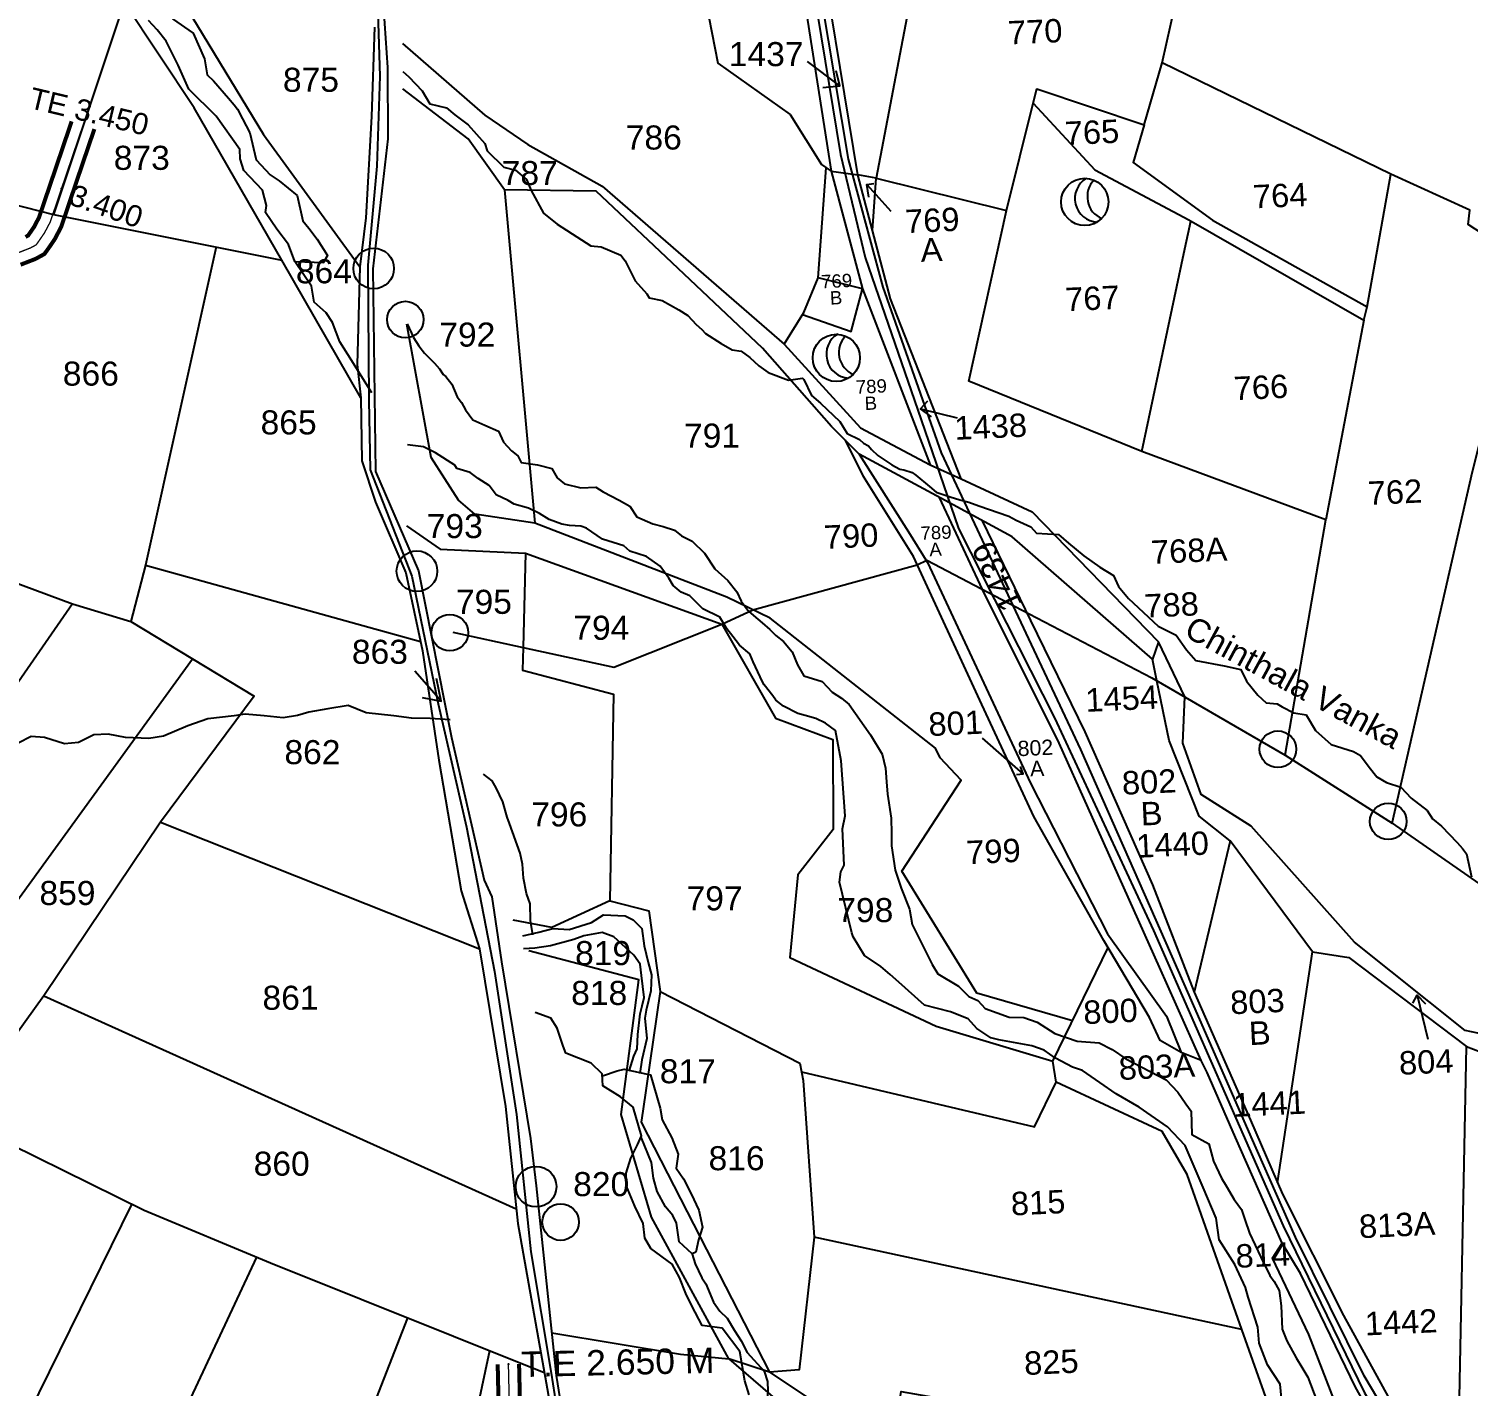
# Model space of a CAD drawing. Header units: inches. Extents: x 191726 to 254104, y 1600078 to 1621862.
# Drawn here: x 197637 to 198714, y 1607124 to 1608140 of the extents above; entities that cross this region are included whole.
import ezdxf
from ezdxf.enums import TextEntityAlignment as Align

# ---------------------------------------------------------------- set-up
doc = ezdxf.new("R2010")
doc.units = ezdxf.units.IN
doc.header["$LTSCALE"] = 15
doc.header["$MEASUREMENT"] = 0
doc.linetypes.add('HIDDEN2', pattern=[0.1875, 0.125, -0.0625])
for name, color, linetype in [('BOUNDRY STONES', 240, 'Continuous'), ('CANAL1', 7, 'Continuous'), ('CSMark', 72, 'Continuous'), ('PLOTS', 7, 'Continuous'), ('PLOTS NO', 7, 'Continuous'), ('ROADS', 1, 'Continuous'), ('STREAMS', 4, 'Continuous'), ('text2', 7, 'Continuous'), ('wells', 7, 'Continuous')]:
    doc.layers.add(name, color=color, linetype=linetype)
doc.styles.get("Standard").update_dxf_attribs({"font": 'arial.ttf'})

msp = doc.modelspace()

# ---------------------------------------------------------------- linework, layer by layer
at = {"layer": 'BOUNDRY STONES', "color": 1}
for centre, radius in [((197895.1, 1607961), 15.2), ((197918.8, 1607922.7), 13.7), ((197927.5, 1607734.4), 15.2), ((197952.1, 1607688.4), 13.7), ((198571.7, 1607601.2), 13.7), ((198654.3, 1607547.2), 13.7), ((198016.6, 1607273.8), 15.2), ((198035, 1607247.3), 13.7)]:
    msp.add_circle(centre, radius, dxfattribs=at)
at = {"layer": 'CANAL1', "color": 1, "linetype": 'HIDDEN2', "ltscale": 4, "const_width": 1}
for points in [[(197627.7, 1607972.2), (197638.4, 1607976.4), (197642.6, 1607978.7), (197644.9, 1607982), (197648.7, 1607987.5), (197653, 1607995.6), (197663.4, 1608026.4), (197677.6, 1608068.2)], [(197996.8, 1607101.6), (197995.9, 1607141)]]:
    msp.add_lwpolyline(points, dxfattribs=at)
at = {"layer": 'CANAL1', "color": 200, "const_width": 3}
for points in [[(197630.9, 1607963.8), (197642.2, 1607968.2), (197648.7, 1607971.8), (197652.3, 1607976.8), (197656.4, 1607982.8), (197661.3, 1607992.1), (197671.9, 1608023.5), (197686.1, 1608065.3)], [(197634.6, 1607984.6), (197636.5, 1607985.6), (197637.6, 1607987.2), (197641, 1607992.1), (197644.7, 1607999.2), (197654.9, 1608029.2), (197669.1, 1608071.1)], [(197988.8, 1607101.2), (197987.9, 1607140.8)], [(198004.8, 1607102.1), (198003.9, 1607141.1)]]:
    msp.add_lwpolyline(points, dxfattribs=at)
at = {"layer": 'PLOTS'}
for points in [[(197968.2, 1608712.5), (197940.6, 1608676.7), (197938.5, 1608620.6), (197873.4, 1608526.1), (197880.3, 1608479.3), (197888, 1608434.6), (197895.6, 1608404.2), (197918.7, 1608342.6), (197917.1, 1608289.7), (197905.1, 1608223.6), (197900.9, 1608177.5), (197905.4, 1608111.3), (197905.6, 1608057.9), (197894.5, 1607960.7), (197896.4, 1607809), (197928.7, 1607734.7), (197953.3, 1607610), (197977.8, 1607503.3), (197983.4, 1607490.7), (197990.8, 1607442.1), (198012.4, 1607309.8), (198016.8, 1607274.5), (198031.7, 1607132.4), (198048.5, 1607025.9)], [(198177, 1608477.2), (198192.3, 1608322.6), (198212.6, 1608193.1), (198237.5, 1608033.9), (198257.3, 1608031.1)], [(198338, 1608331.1), (198294.1, 1608148.7), (198271.1, 1608028.5), (198257.3, 1608031.1), (198224.1, 1608232.8), (198210.6, 1608315.4), (198197.9, 1608469.5)], [(197885.4, 1607864.1), (197826.3, 1607967.3), (197760.9, 1608081.3), (197708.3, 1608160), (197628.2, 1608290.2), (197605.9, 1608315.2), (197567, 1608364.7), (197537, 1608387.5)], [(198271.1, 1608028.5), (198368.7, 1608004.3), (198388.6, 1608084.6), (198391.3, 1608095.4), (198471.6, 1608068.4), (198485, 1608115), (198507.7, 1608216.5)], [(197731.5, 1608206.1), (197738.6, 1608183.4), (197812.6, 1608061.3), (197884.7, 1607962.1)], [(197708.3, 1608160), (197655.6, 1608001.5)], [(198143.6, 1608160.6), (198152.6, 1608114.6), (198206.8, 1608076.1), (198230.1, 1608038.7), (198237.5, 1608033.9), (198260.9, 1607945.7), (198311.5, 1607814.1), (198334.6, 1607803.5), (198281.9, 1607938.2), (198257.3, 1608031.1)], [(197895.7, 1608141.6), (197893.6, 1608074.7), (197889.3, 1607998.9), (197884.7, 1607962.1), (197882.7, 1607889.1), (197885.4, 1607864.1), (197886.2, 1607816.9), (197896.5, 1607786), (197919.2, 1607733.3), (197931.7, 1607674.7), (197943.9, 1607593.1), (197960.5, 1607495.2), (197974.4, 1607451.8), (197993.8, 1607333.8), (198002.9, 1607246.3), (198024.1, 1607126.9), (198042.5, 1607023.3)], [(197954.3, 1607688.7), (198006.9, 1607677.3), (198074.8, 1607662.6), (198155.7, 1607694.8), (198178.7, 1607705.6), (198301.8, 1607739.3), (198308.9, 1607742.6), (198385.7, 1607702.4), (198477.4, 1607654.5), (198577.1, 1607596.8), (198657.3, 1607545.8), (198745.1, 1607484.7), (198851.9, 1607410.4), (198930.9, 1607339.6), (198949, 1607384.5), (198982, 1607520.8), (199005.1, 1607616.1), (199043.9, 1607761.9), (198917.9, 1607802.2), (198985.6, 1608118.1), (198982.1, 1608139.1)], [(197538.6, 1608120.6), (197556.5, 1608113.3), (197528.5, 1608033.7), (197655.6, 1608001.5), (197826.3, 1607967.3)], [(197916.6, 1608129.3), (197978.2, 1608075.6), (198010.5, 1608053.8), (198066.2, 1608022.5), (198151.3, 1607948.6), (198202.2, 1607904.4), (198259.3, 1607841.8), (198311.5, 1607814.1)], [(198471.6, 1608068.4), (198463.5, 1608040.3), (198522.9, 1607997.1), (198638.6, 1607932.4), (198656.2, 1608031.5), (198485, 1608115)], [(198334.6, 1607803.5), (198387.8, 1607778.8), (198482.3, 1607681.6), (198477.9, 1607668.7), (198372.8, 1607760.1), (198322.7, 1607787.3), (198258.5, 1607822.1), (198237.8, 1607842.8), (198186, 1607901.3), (198104.9, 1607978), (198061.7, 1608018.9), (197992.9, 1608019.9), (197965.9, 1608057.9), (197917, 1608095.5)], [(198388.6, 1608084.6), (198434.8, 1608034.7), (198505, 1607997.3), (198635.9, 1607922.3), (198638.6, 1607932.4)], [(198202.2, 1607904.4), (198216.9, 1607928), (198227.7, 1607954), (198233.8, 1608036.3)], [(198268.4, 1607989.3), (198271.1, 1608028.5)], [(198657.3, 1607545.8), (198717.4, 1607809.1), (198757.1, 1607966), (198714.1, 1607994), (198715.4, 1608004.6), (198656.2, 1608031.5)], [(197579.3, 1608020.8), (197497.3, 1607772.1), (197541.4, 1607757.6), (197669.7, 1607710.1), (197713.4, 1607696.9)], [(197992.9, 1608019.9), (198015.6, 1607770.3), (197970.9, 1607777.2), (197958.6, 1607787.7), (197938.2, 1607819.6), (197919.9, 1607919.3)], [(198469.9, 1607824), (198340.5, 1607876.6), (198368.7, 1608004.3)], [(198635.9, 1607922.3), (198607.6, 1607772.9), (198469.9, 1607824), (198501.3, 1607972.3), (198506.5, 1607996.5)], [(197777.2, 1607977.1), (197724.4, 1607738.9), (197930.2, 1607681.9)], [(198216, 1607926.5), (198252.4, 1607913.8), (198260.9, 1607945.7), (198227.7, 1607954)], [(198258.5, 1607822.1), (198295.2, 1607763.8), (198309.6, 1607741), (198386.5, 1607575.7), (198444.3, 1607463), (198488.4, 1607401.5), (198499.3, 1607374.1), (198483.7, 1607383.1), (198475.7, 1607400.3), (198441.5, 1607458), (198389.2, 1607550.8), (198348.7, 1607638), (198299, 1607745.4), (198261.6, 1607805.2), (198248.2, 1607832.5)], [(198514.2, 1607368.1), (198483, 1607438.1), (198429.8, 1607557.2), (198408.1, 1607605.8), (198350.7, 1607720.7), (198318.5, 1607789.6)], [(197919.6, 1607768.3), (197944.9, 1607751), (198008.7, 1607747.9), (198155.7, 1607694.8), (198195.8, 1607624.4), (198238.7, 1607608.5), (198238.9, 1607541.2), (198212.6, 1607507.3), (198206.5, 1607445.3), (198315.9, 1607394), (198403.3, 1607367.7), (198444.6, 1607452.8)], [(198417.9, 1607397.8), (198346.4, 1607418.7), (198290.4, 1607510), (198334.7, 1607578.1), (198318.9, 1607594.8), (198315.6, 1607602.1), (198191.7, 1607699.3), (198159.3, 1607715.1), (198015.6, 1607770.3)], [(198350.5, 1607772.2), (198386.7, 1607697.6), (198427.2, 1607614.3), (198477.9, 1607499.8), (198509, 1607419.4), (198551.1, 1607323.5), (198575.2, 1607268.3), (198620.9, 1607177.4), (198686.1, 1607058.5), (198690.2, 1607051), (198646.9, 1607059)], [(198577.1, 1607596.8), (198607.6, 1607772.9)], [(198008.7, 1607747.9), (198006.9, 1607677.3), (198006.4, 1607660.4), (198074.6, 1607642.3), (198071.7, 1607487.6), (198028.4, 1607467.7), (197999.6, 1607473.2)], [(197724.4, 1607738.9), (197713.4, 1607696.9), (197805.6, 1607640.9), (197735.5, 1607546.7), (197974.4, 1607451.8)], [(197669.7, 1607710.1), (197559.6, 1607551.2), (197440.8, 1607376.6)], [(198902.9, 1607285.4), (198887.1, 1607264.3), (198827.7, 1607264.3), (198740.2, 1607384.6), (198711.8, 1607390.8), (198629.1, 1607456.8), (198551.8, 1607543.5), (198514.2, 1607567.4), (198500.5, 1607605.8), (198502, 1607640.3), (198482.3, 1607681.6)], [(197529.3, 1607351.5), (197759.5, 1607668.9)], [(198535.9, 1607532.7), (198512.8, 1607551), (198490.3, 1607607.7), (198481.2, 1607652.3), (198477.8, 1607668.7)], [(197735.5, 1607546.7), (197648.2, 1607416.5), (198001.8, 1607257.3)], [(198597.7, 1607449.5), (198535.9, 1607532.7), (198509, 1607419.4)], [(198071.7, 1607487.6), (198101.1, 1607480.2), (198109.5, 1607419.9), (198096.5, 1607330.2), (198095.3, 1607322), (198139.5, 1607236), (198191.4, 1607135), (198160.8, 1607144.9), (198102.9, 1607251), (198080.3, 1607327.8), (198093.6, 1607428.5), (198011.3, 1607450.4)], [(198571.5, 1607276.7), (198597.7, 1607449.5), (198624.8, 1607445.4), (198712.9, 1607378.7)], [(198109.5, 1607419.9), (198213.9, 1607366.2), (198216.5, 1607353.2), (198224.7, 1607236), (198213.4, 1607136.6), (198191.4, 1607135), (198222.4, 1607114.3), (198279.1, 1607050.3), (198289.8, 1607120.4), (198579.1, 1607069.9), (198544.8, 1607166.8), (198224.7, 1607236)], [(197648.2, 1607416.5), (197582.8, 1607325.5), (197723.4, 1607256.3), (197817.9, 1607216.7), (198022.7, 1607134.8)], [(198706, 1607040.8), (198712.9, 1607378.7), (198739, 1607368.7), (198763.6, 1607310.8), (198811.5, 1607251.1)], [(198544.8, 1607166.8), (198503.7, 1607283), (198485.1, 1607315.2), (198405.9, 1607352.1), (198403.3, 1607367.7)], [(198595.7, 1607037.3), (198646.9, 1607059), (198618.4, 1607102.6), (198594.9, 1607163.2), (198567.7, 1607220.4), (198574.8, 1607231.4), (198540, 1607310.6), (198518.7, 1607359.2), (198514.2, 1607368.1), (198499.3, 1607374.1)], [(198215.2, 1607359.7), (198389.6, 1607318.5), (198405.9, 1607352.1)], [(197714.1, 1607260.9), (197544.1, 1606915.6)], [(198668.6, 1607055), (198629.9, 1607123.7), (198588.6, 1607208.7), (198574.8, 1607231.4)], [(197644.8, 1606872.9), (197807.7, 1607221)], [(197920.3, 1607175.7), (197781.4, 1606819.4)], [(198028.3, 1607164.4), (198124.6, 1607148.4), (198160.8, 1607144.9), (198204.4, 1607107.4), (198269.6, 1607022.1), (198263.3, 1606976.5), (198058.8, 1606969.8)], [(197904.5, 1606786.9), (197982, 1607151.1)]]:
    msp.add_lwpolyline(points, dxfattribs=at)
at = {"layer": 'PLOTS NO'}
for points in [[(198243.8, 1608097.8), (198219.8, 1608115.8)], [(198231.3, 1608096.5), (198243.8, 1608097.8), (198241.2, 1608108.9)], [(198265.6, 1608014.3), (198264.2, 1608023.9), (198269.3, 1608024.6)], [(198264.2, 1608023.9), (198282, 1608004)], [(198312.6, 1607850), (198304.2, 1607855.9), (198309.8, 1607861.9)], [(198304.2, 1607855.9), (198331.6, 1607849.3)], [(197945.6, 1607637.1), (197925.9, 1607659.5)], [(197931.3, 1607639.8), (197945.6, 1607637.1), (197942.2, 1607654.1)], [(198381.1, 1607582.7), (198350.6, 1607609.5)], [(198376.1, 1607582.3), (198381.1, 1607582.7), (198379.1, 1607588.3)], [(198672.7, 1607411.1), (198675.9, 1607417.2), (198682.1, 1607410.7)], [(198675.9, 1607417.2), (198683.8, 1607384.1)]]:
    msp.add_lwpolyline(points, dxfattribs=at)
at = {"layer": 'ROADS'}
for points in [[(198146.3, 1608587.4), (198182.3, 1608486), (198195.3, 1608344.4), (198218.4, 1608204.4), (198244.4, 1608046.2), (198262.8, 1607969.1), (198304.7, 1607847.8), (198332.7, 1607766.4), (198404.5, 1607624.7), (198478.6, 1607465.6), (198543, 1607318.8), (198575.7, 1607244.5), (198636.4, 1607119.4), (198676.3, 1607053.5)], [(198677.2, 1607063.4), (198636.2, 1607132.3), (198584.8, 1607235.9), (198551.8, 1607311.1), (198517.8, 1607388.6), (198488, 1607456.4), (198424.2, 1607600.9), (198367.9, 1607720.9), (198320, 1607822.9), (198276.4, 1607947), (198250.3, 1608042.8), (198230.5, 1608161.6), (198210.5, 1608281.7), (198198.7, 1608383.9), (198187.9, 1608477), (198158.5, 1608580.6)], [(197896.6, 1608200.4), (197899.6, 1608105), (197897.4, 1608037.6), (197890.7, 1607963.4), (197891.5, 1607862.4), (197892.6, 1607810.2), (197923.7, 1607730.7), (197943.4, 1607635.2), (197964.6, 1607542.9), (197985.4, 1607434.8), (198002, 1607327.7), (198012.7, 1607225.1), (198027.8, 1607134.2), (198040.3, 1607054.3)]]:
    msp.add_lwpolyline(points, dxfattribs=at)
at = {"layer": 'STREAMS'}
for points in [[(197893.7, 1607868), (197875.8, 1607896.5), (197869.8, 1607906), (197864.4, 1607920.6), (197859.6, 1607927.7), (197850.6, 1607935.7), (197848.5, 1607947.7), (197836.1, 1607966.2), (197831.4, 1607979), (197822.7, 1607990.5), (197814.2, 1608002.8), (197815, 1608008.2), (197811.9, 1608019.7), (197798, 1608034.4), (197795.3, 1608043), (197795, 1608050), (197777.2, 1608075), (197756.8, 1608095.3), (197748.7, 1608113.1), (197739.9, 1608131.2), (197733.1, 1608139.7), (197726.6, 1608146.6)], [(197744.5, 1608147.9), (197760, 1608137.2), (197768.5, 1608118), (197770.6, 1608106), (197775.3, 1608101.4), (197786.5, 1608088.4), (197790.7, 1608083.4), (197793.1, 1608080.3), (197797, 1608073), (197802.4, 1608062.5), (197807.3, 1608042.4), (197817.7, 1608031.1), (197824.5, 1608026.6), (197837.9, 1608015.7), (197842, 1607996.6), (197846.5, 1607991.2), (197852.9, 1607982.8), (197860.6, 1607970.8), (197857.4, 1607965.2), (197836.9, 1607966)], [(197916.9, 1608108.3), (197921.3, 1608104.3), (197931.4, 1608094), (197937.1, 1608084.3), (197949.6, 1608081.1), (197955.9, 1608075.9), (197960.8, 1608072.2), (197965.9, 1608068.6), (197978.2, 1608054.4), (197980.1, 1608049), (197992.5, 1608036.9), (198001.2, 1608034.5), (198009.5, 1608027.5), (198012.9, 1608019.4), (198022.2, 1608002.4), (198032.3, 1607994.1), (198050.5, 1607982.3), (198057.6, 1607978), (198065.4, 1607977.2), (198080, 1607971), (198083.2, 1607966.8), (198090.8, 1607951.7), (198099.5, 1607941.9), (198101.3, 1607939), (198111.1, 1607936.9), (198123.5, 1607930.1), (198130.1, 1607925.7), (198136.4, 1607919.1), (198140.7, 1607915.4), (198143.4, 1607912.2), (198155.1, 1607904.9), (198163.3, 1607900), (198170, 1607899), (198176.6, 1607894.3), (198183.2, 1607888), (198190.3, 1607883.1), (198205.5, 1607877.4), (198215.9, 1607878.8), (198217, 1607878), (198222.8, 1607865.9), (198229.4, 1607860.1), (198243.9, 1607846.4), (198249.5, 1607837.6), (198258.6, 1607832.9), (198261.7, 1607830.2), (198265.4, 1607828.2), (198267.5, 1607825.5), (198272.4, 1607821.1), (198273.8, 1607820.1), (198282.9, 1607814.1), (198288.8, 1607810.8), (198291.9, 1607810.4), (198298.1, 1607808.2), (198300.9, 1607806.2), (198310.9, 1607797.8), (198316.1, 1607793.6), (198326.5, 1607790.2), (198333.7, 1607787.8), (198340.4, 1607786.2), (198348, 1607783.3), (198370.4, 1607775.5), (198375.8, 1607772.7), (198386.8, 1607767.7), (198391.2, 1607762.9), (198407.6, 1607761.9), (198415.1, 1607755.4), (198426.5, 1607746), (198438.5, 1607737.4), (198448.7, 1607731.3), (198452.4, 1607722.9), (198460, 1607713.9), (198482.2, 1607693.3), (198487.6, 1607690.5), (198495.5, 1607686.5), (198503.2, 1607675.5), (198510.2, 1607667.6), (198531.6, 1607663.6), (198543.9, 1607660.9), (198548.1, 1607652), (198556.6, 1607641.6), (198562.9, 1607635.8), (198571.2, 1607635.1), (198574.9, 1607632.8), (198583.7, 1607628.3), (198592.9, 1607626.8), (198599.8, 1607615.3), (198611.6, 1607604.8), (198628.4, 1607599.6), (198633.5, 1607596.5), (198640, 1607587.7), (198645.8, 1607580.5), (198652.9, 1607576.2), (198663.6, 1607572.8), (198671.4, 1607564.6), (198683.4, 1607555.3), (198687.5, 1607549.1), (198694.1, 1607543.6), (198705.8, 1607531.5), (198709.9, 1607527), (198712.8, 1607522.8), (198716.6, 1607505.8)], [(197920.1, 1607919.6), (197924.9, 1607909.4), (197928.9, 1607903), (197933.2, 1607897.5), (197940.6, 1607890), (197944.4, 1607885.9), (197947.2, 1607881.6), (197949.1, 1607880.2), (197953.7, 1607874.3), (197957.5, 1607864.8), (197960.8, 1607860.7), (197963.7, 1607855.2), (197969.4, 1607847.7), (197978.2, 1607843.8), (197988.4, 1607839.1), (197992.3, 1607830.9), (197998.2, 1607824.5), (198003, 1607820.8), (198005.5, 1607815.7), (198017.7, 1607814.1), (198028.3, 1607811.4), (198032.4, 1607804.2), (198038, 1607799.8), (198050.2, 1607796.8), (198061.3, 1607797.3), (198066.9, 1607793.7), (198078.9, 1607787.5), (198086.9, 1607783.2), (198092, 1607775.1), (198104.1, 1607769.9), (198111.6, 1607768), (198120.3, 1607765.2), (198125.4, 1607760.8), (198133.4, 1607756.9), (198142.6, 1607747.9), (198150.4, 1607736.2), (198160, 1607727.5), (198166.9, 1607718.9), (198170.2, 1607712), (198175.7, 1607704.6), (198179.2, 1607701.3), (198185.8, 1607695.7), (198191.6, 1607690.7), (198196.1, 1607686.3), (198201.7, 1607681.7), (198208.2, 1607674), (198212.2, 1607664.3), (198217.1, 1607656), (198230.8, 1607651.8), (198238.3, 1607644), (198245.2, 1607639.3), (198251, 1607634.7), (198266.8, 1607612), (198275.6, 1607597.6), (198278.2, 1607587.1), (198278.8, 1607576.7), (198279.6, 1607567.5), (198282.3, 1607549.6), (198282.7, 1607538.1), (198282.5, 1607528.8), (198285.4, 1607510.7), (198289.9, 1607497.3), (198296, 1607481.5), (198298, 1607470), (198313.1, 1607440.1), (198317.3, 1607433.1), (198332.6, 1607423.8), (198340.4, 1607416.1), (198347.1, 1607413.2), (198352.7, 1607407.2), (198370.6, 1607400.6), (198381.6, 1607400.5), (198391.6, 1607396.8), (198404.8, 1607388.5), (198421.4, 1607382.7), (198437.9, 1607381.4), (198447.6, 1607376.5), (198458, 1607369.5), (198488, 1607353.8), (198496.8, 1607344.4), (198502.8, 1607335.7), (198506.7, 1607330.3), (198507.2, 1607312.8), (198520, 1607305.9), (198523.6, 1607293), (198529.5, 1607280.2), (198533, 1607274.4), (198538.9, 1607264.1), (198544.6, 1607256.6), (198547, 1607249.3), (198550.5, 1607239.1), (198559, 1607221), (198565.6, 1607207.2), (198568.8, 1607202.9), (198572.7, 1607196), (198574.1, 1607184.7), (198574.9, 1607167.2), (198578.3, 1607158.5), (198585.4, 1607145.7), (198589.6, 1607138.8), (198594.1, 1607131.3), (198600.9, 1607113.5)], [(198574.3, 1607115.6), (198573.4, 1607126.1), (198564, 1607140.4), (198557.7, 1607156.7), (198556.7, 1607168.6), (198549.5, 1607191.1), (198547.5, 1607198.3), (198539.4, 1607215.6), (198527.8, 1607233.9), (198525.6, 1607250.3), (198515.8, 1607273.2), (198502.2, 1607304.5), (198489.1, 1607318.6), (198467.8, 1607333.2), (198450.8, 1607343.4), (198438.5, 1607351.8), (198425.6, 1607360.8), (198417.9, 1607363.3), (198405.4, 1607370), (198396.7, 1607376), (198387.6, 1607379.3), (198363, 1607383.7), (198356.9, 1607385.1), (198346.4, 1607392.2), (198339.9, 1607399.4), (198326.7, 1607404.6), (198307.2, 1607409.7), (198288.1, 1607426.8), (198281.7, 1607432.6), (198274.5, 1607438.6), (198262.5, 1607446.8), (198253.8, 1607460.8), (198253, 1607463.7), (198243.6, 1607501.6), (198244.6, 1607509.5), (198247.2, 1607514.3), (198245.9, 1607541.6), (198247.8, 1607551.4), (198245, 1607592.5), (198240.7, 1607615.3), (198233.1, 1607620.6), (198226, 1607624.3), (198218, 1607626.4), (198212.6, 1607627.9), (198201.8, 1607633.5), (198196, 1607637.8), (198193.8, 1607641.2), (198187.3, 1607649.4), (198186.1, 1607651.7), (198179.1, 1607666.6), (198176.5, 1607672.5), (198168.8, 1607679.1), (198163.9, 1607685.5), (198159.4, 1607691.3), (198154.2, 1607700.1), (198141.5, 1607706.3), (198131.6, 1607715.9), (198125.2, 1607718.7), (198119.1, 1607723.6), (198115.9, 1607729.1), (198109.5, 1607738.2), (198099.2, 1607745.4), (198086.9, 1607749.4), (198082.3, 1607753.5), (198066.4, 1607758.4), (198054.4, 1607766.6), (198050.1, 1607768.1), (198041.6, 1607768.6), (198035.9, 1607769.5), (198026.5, 1607773.2), (198019.2, 1607777.7), (198010.9, 1607781.7), (198000.3, 1607784.7), (197995.7, 1607787.4), (197986.7, 1607791.6), (197981.4, 1607798.5), (197973.3, 1607803.8), (197967.4, 1607808.3), (197957.3, 1607811.2), (197955.9, 1607813.7), (197941.3, 1607822.9), (197932.3, 1607827.4), (197920.4, 1607828.9)], [(197952.4, 1607623.1), (197937.4, 1607624.1), (197923.3, 1607624.4), (197910.3, 1607626.3), (197889.6, 1607628.3), (197876.1, 1607634), (197860.8, 1607631.3), (197846.5, 1607629), (197838.1, 1607626.5), (197827.4, 1607624.6), (197813.1, 1607626.3), (197799, 1607627.4), (197790.7, 1607626.2), (197771, 1607624), (197756.1, 1607618.6), (197737.9, 1607611), (197726.9, 1607609.2), (197709.3, 1607610), (197696.4, 1607612.4), (197685.6, 1607612), (197674.2, 1607606.3), (197663.7, 1607605.2), (197648.7, 1607610), (197638.7, 1607610.7), (197629, 1607605.7)], [(198014.2, 1607462.3), (198012.5, 1607472.9), (198012.2, 1607485.5), (198009.4, 1607493.2), (198007.3, 1607504.8), (198006.5, 1607515.1), (198004.8, 1607523.5), (197996.8, 1607545.7), (197995.1, 1607550.3), (197991.7, 1607561.8), (197986.8, 1607572.3), (197983.7, 1607577.5), (197977.2, 1607582.5)], [(198006.7, 1607461.5), (198018.6, 1607464.3), (198029.2, 1607467), (198041.5, 1607466.3), (198058, 1607471.4), (198067.2, 1607477.2), (198083.3, 1607476.4), (198089.4, 1607473.5), (198095.7, 1607466.9), (198097.5, 1607454.1), (198100.6, 1607441.6), (198102.9, 1607432.3), (198102.5, 1607420.3), (198099.1, 1607406), (198098.1, 1607400), (198099.5, 1607384.6), (198095.8, 1607368.6), (198094.3, 1607358.5)], [(198086.4, 1607360.3), (198089.7, 1607371.5), (198092.2, 1607377), (198092.7, 1607387.7), (198094.5, 1607403.2), (198096.1, 1607409.2), (198097.4, 1607415.3), (198095.4, 1607431.8), (198094.4, 1607440.3), (198089.7, 1607447), (198086.7, 1607449.7), (198074.8, 1607460.7), (198066.2, 1607464.1), (198052.4, 1607461.5), (198045, 1607458.7), (198027.5, 1607454.1), (198015.6, 1607452.3), (198007.2, 1607451.9)], [(198176.1, 1607117.9), (198172.8, 1607128.6), (198169.1, 1607150.5), (198155.8, 1607167.9), (198140.9, 1607169.9), (198133.2, 1607184.7), (198128.8, 1607193.9), (198124, 1607205.8), (198118.4, 1607215.8), (198102.4, 1607227.5), (198098.1, 1607235.2), (198096.7, 1607246.3), (198090.6, 1607259.2), (198084.2, 1607274.1), (198084, 1607283.8), (198087.5, 1607295.1), (198092.5, 1607305.1), (198095.5, 1607311.9), (198089.3, 1607333.3), (198079.9, 1607341), (198066.5, 1607349.2), (198066, 1607358.2), (198057.8, 1607366.3), (198038.9, 1607373.7), (198036.9, 1607379), (198032.3, 1607392.4), (198027.7, 1607399.8), (198016, 1607404.1)], [(198066.3, 1607356.7), (198077.4, 1607360.5), (198082.6, 1607361.7), (198102.3, 1607357.4), (198109.6, 1607332.5), (198110.9, 1607323.7), (198118.2, 1607310.3), (198123, 1607298), (198121.4, 1607287.6), (198126.9, 1607279.7), (198132.6, 1607268.4), (198138.4, 1607256.2), (198141.1, 1607243.5), (198138.2, 1607233.9), (198136.2, 1607224.7), (198133.5, 1607223.6), (198123.6, 1607232.6), (198121.7, 1607246.5), (198119, 1607252.2), (198113.5, 1607258.7), (198107.2, 1607270.3), (198104.6, 1607280.2), (198102.9, 1607292), (198095.3, 1607310.9)], [(198133.5, 1607223.2), (198135.7, 1607216), (198140.7, 1607205.5), (198143.7, 1607201.1), (198149.5, 1607187.3), (198154.1, 1607180.5), (198159.5, 1607175.3), (198165.1, 1607166.1), (198170.1, 1607158.4), (198174.7, 1607149.8), (198187.3, 1607135.8), (198189.8, 1607128), (198190.1, 1607120.7), (198189.5, 1607115.2), (198188.9, 1607108.5), (198191.1, 1607100.3), (198193.4, 1607095.7)]]:
    msp.add_lwpolyline(points, dxfattribs=at)
at = {"layer": 'text2', "color": 2, "linetype": 'Continuous'}
msp.add_point((197661.5, 1608020.8), dxfattribs=at)
at = {"layer": 'text2', "color": 3}
msp.add_point((197995.9, 1607141), dxfattribs=at)
at = {"layer": 'wells'}
for centre in [(198427.2, 1608010.8), (198241.3, 1607894.1)]:
    msp.add_circle(centre, 17.7, dxfattribs=at)
for centre, radius, start, end in [((198437.6, 1608013.4), 17.8, 121.1758, 266.4941), ((198446.8, 1608014.7), 17.7, 135.1144, 247.3538), ((198251.6, 1607896.7), 17.8, 121.1758, 266.4941), ((198260.8, 1607898.1), 17.7, 135.1144, 247.3538)]:
    msp.add_arc(centre, radius, start, end, dxfattribs=at)

# ---------------------------------------------------------------- texts
at = {"layer": 'CSMark', "color": 1}
for s, height, rotation, p in [('TE 3.450', 16, 346.6096, (197638.1, 1608089)), ('3.400', 16, 340.7142, (197668.6, 1608016.9)), ('T.E 2.650 M', 19, 1.247, (198005.5, 1607140.8))]:
    msp.add_text(s, height=height, rotation=rotation, dxfattribs=at).set_placement(p, align=Align.MIDDLE_LEFT)
at = {"layer": 'PLOTS NO'}
for s, height, rotation, p in [('770', 17.5, 2.6274, (198370.1, 1608128.6)), ('765', 17.5, 2.6274, (198412.6, 1608053.3)), ('764', 17.5, 2.6274, (198553.4, 1608005.9)), ('769', 17.5, 2.6274, (198293.1, 1607987.4)), ('A', 17.5, 2.6274, (198304.7, 1607965.9)), ('769', 9.98, 2.6274, (198230.1, 1607946.1)), ('767', 17.5, 2.6274, (198412.9, 1607929)), ('B', 9.98, 2.6274, (198236.7, 1607933.9)), ('789', 9.98, 2.6274, (198256.1, 1607867.2)), ('766', 17.5, 2.6274, (198539, 1607862.4)), ('B', 9.98, 2.6274, (198262.7, 1607855)), ('1438', 17.5, 2.6274, (198330, 1607832.7)), ('762', 17.5, 2.6274, (198639.3, 1607784)), ('790', 17.5, 2.6274, (198232.4, 1607751.1)), ('789', 9.98, 2.6274, (198304.5, 1607757.8)), ('A', 9.98, 2.6274, (198311.1, 1607745.6)), ('1439', 17.5, 115.1899, (198381, 1607709.6)), ('768A', 17.5, 2.6274, (198477.1, 1607739.8)), ('788', 17.5, 2.6274, (198472.1, 1607699.6)), ('Chinthala Vanka', 17.498, 331.5291, (198500.5, 1607686.4)), ('1454', 17.5, 2.6274, (198428, 1607629.1)), ('801', 17.5, 2.6274, (198310.6, 1607611)), ('802', 11.45, 2.6274, (198377.2, 1607595.9)), ('A', 11.5, 2.6274, (198386.4, 1607580.8)), ('802', 17.5, 2.6274, (198455.4, 1607567.1)), ('B', 17.5, 2.6274, (198469.4, 1607544)), ('1440', 17.5, 2.6274, (198466.1, 1607519.9)), ('799', 17.5, 2.6274, (198338.9, 1607515.1)), ('803', 17.5, 2.6274, (198536.4, 1607402.8)), ('800', 17.5, 2.6274, (198426.5, 1607395.4)), ('B', 17.5, 2.6274, (198550.4, 1607379.7)), ('804', 17.5, 2.6274, (198662.7, 1607357.5)), ('803A', 17.5, 2.6274, (198453, 1607353.6)), ('1441', 17.5, 2.6274, (198538.6, 1607326)), ('815', 17.5, 2.6274, (198372.3, 1607252.2)), ('813A', 17.5, 2.6274, (198632.8, 1607235.2)), ('814', 17.5, 2.6274, (198540.4, 1607213)), ('1442', 17.5, 2.6274, (198637.1, 1607162.4)), ('825', 17.5, 2.6274, (198382.2, 1607132.8))]:
    msp.add_text(s, height=height, rotation=rotation, dxfattribs=at).set_placement(p)
for s, p in [('1437', (198160.8, 1608112.4)), ('875', (197827.2, 1608093.2)), ('786', (198083.7, 1608050)), ('873', (197700.6, 1608034.8)), ('787', (197990.9, 1608023.4)), ('864', (197836.9, 1607949.9)), ('792', (197944.2, 1607902.5)), ('866', (197662.5, 1607873.3)), ('865', (197810.5, 1607836.8)), ('791', (198127.3, 1607826.9)), ('793', (197934.8, 1607759.2)), ('795', (197956.6, 1607702.5)), ('794', (198044.5, 1607683.1)), ('863', (197878.8, 1607665.1)), ('862', (197828.3, 1607590)), ('796', (198013, 1607543.4)), ('859', (197645, 1607484.6)), ('797', (198129.2, 1607480.6)), ('798', (198242, 1607471.8)), ('819', (198045.8, 1607439.6)), ('861', (197811.9, 1607406.2)), ('818', (198042.9, 1607409.8)), ('817', (198109.2, 1607351.2)), ('816', (198145.7, 1607286.1)), ('860', (197805.3, 1607282)), ('820', (198044.4, 1607266.7))]:
    msp.add_text(s, height=18, dxfattribs=at).set_placement(p)

doc.saveas('drawing.dxf')
